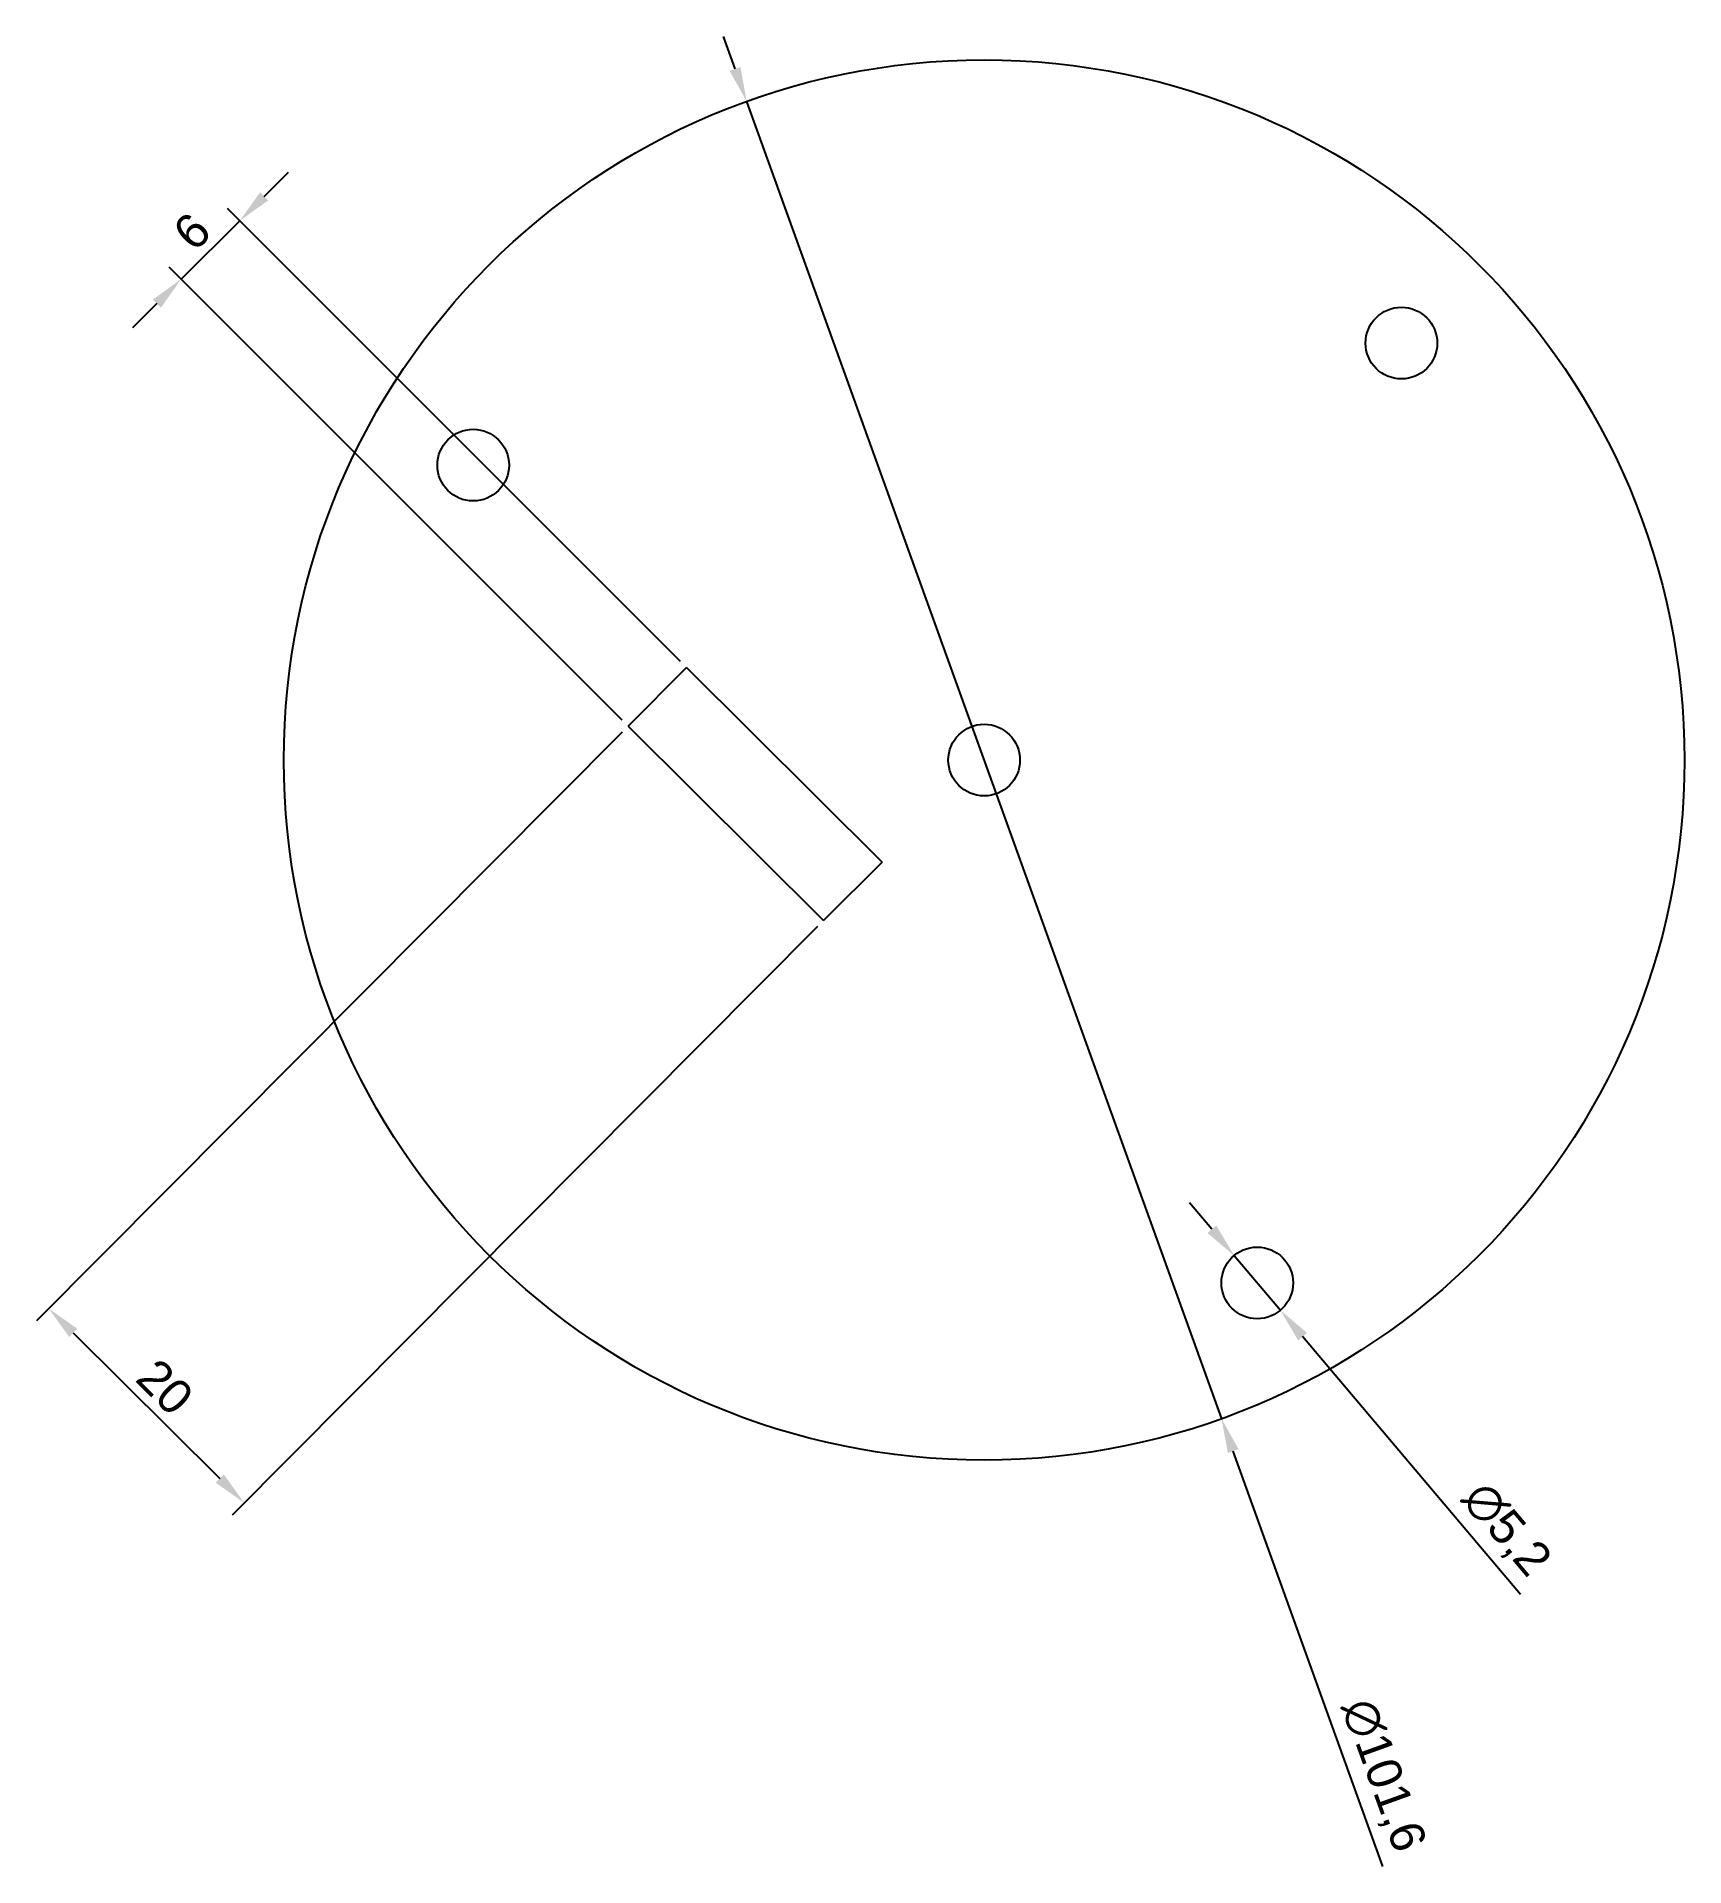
# Model space of a CAD drawing. Header units: millimetres. Extents: x 347 to 466, y -102 to 31.
import ezdxf

# ---------------------------------------------------------------- set-up
doc = ezdxf.new("R2010")
doc.units = ezdxf.units.MM
doc.styles.get("Standard").update_dxf_attribs({"font": 'arial.ttf'})
doc.dimstyles.new('ISO-25', dxfattribs={"dimtxt": 2.5, "dimasz": 2.5, "dimexe": 1.25, "dimexo": 0.625, "dimtad": 1, "dimtxsty": 'Standard', "dimcen": 2.5, "dimadec": 0, "dimazin": 0, "dimtfac": 1, "dimtmove": 0, "dimatfit": 3, "dimfxl": 1, "dimarcsym": 0})

# ---------------------------------------------------------------- blocks, each defined once
blk = doc.blocks.new('*D14')
at = {"color": 0, "lineweight": -2, "transparency": 16777216}
for p, q in [((397.23, 28.82), (396.38, 31.17)), ((398.07, 26.47), (432.52, -69.12)), ((444.23, -101.6), (433.37, -71.47))]:
    blk.add_line(p, q, dxfattribs=at)
at = {"color": 0, "transparency": 16777216}
for points in [[(397.62, 28.96), (396.83, 28.68), (398.07, 26.47)], [(433.76, -71.33), (432.98, -71.61), (432.52, -69.12)]]:
    blk.add_solid(points, dxfattribs=at)
at = {"layer": 'Defpoints', "color": 0, "transparency": 16777216}
for p in [(398.07, 26.47), (432.52, -69.12)]:
    blk.add_point(p, dxfattribs=at)
at = {"color": 0, "transparency": 16777216, "insert": (444.16, -95.03), "char_height": 2.5, "attachment_point": 5, "rotation": 289.8185}
blk.add_mtext('∅101,6', dxfattribs=at)
blk = doc.blocks.new('*D15')
at = {"color": 0, "lineweight": -2, "transparency": 16777216}
for p, q in [((431.82, -55.37), (430.2, -53.46)), ((433.43, -57.28), (436.79, -61.25)), ((454.2, -81.86), (438.4, -63.16))]:
    blk.add_line(p, q, dxfattribs=at)
at = {"color": 0, "transparency": 16777216}
for points in [[(432.14, -55.1), (431.5, -55.64), (433.43, -57.28)], [(438.72, -62.89), (438.08, -63.43), (436.79, -61.25)]]:
    blk.add_solid(points, dxfattribs=at)
at = {"layer": 'Defpoints', "color": 0, "transparency": 16777216}
for p in [(433.43, -57.28), (436.79, -61.25)]:
    blk.add_point(p, dxfattribs=at)
at = {"color": 0, "transparency": 16777216, "insert": (453.11, -77.21), "char_height": 2.5, "attachment_point": 5, "rotation": 310.1964}
blk.add_mtext('∅5,2', dxfattribs=at)
blk = doc.blocks.new('*D16')
at = {"color": 0, "lineweight": -2, "transparency": 16777216}
for p, q in [((363.07, 19.57), (364.83, 21.34)), ((393.27, -14.18), (360.41, 18.69)), ((361.3, 17.81), (357.05, 13.57)), ((389.03, -18.42), (356.17, 14.45)), ((355.29, 11.8), (353.52, 10.03))]:
    blk.add_line(p, q, dxfattribs=at)
at = {"color": 0, "transparency": 16777216}
for points in [[(362.77, 19.87), (363.36, 19.28), (361.3, 17.81)], [(354.99, 12.09), (355.58, 11.5), (357.05, 13.57)]]:
    blk.add_solid(points, dxfattribs=at)
at = {"layer": 'Defpoints', "color": 0, "transparency": 16777216}
for p in [(357.05, 13.57), (393.72, -14.62), (389.47, -18.86)]:
    blk.add_point(p, dxfattribs=at)
at = {"color": 0, "transparency": 16777216, "insert": (357.83, 17.03), "char_height": 2.5, "attachment_point": 5, "rotation": 44.9904}
blk.add_mtext('6', dxfattribs=at)
blk = doc.blocks.new('*D17')
at = {"color": 0, "lineweight": -2, "transparency": 16777216}
for p, q in [((389.03, -19.31), (346.56, -62.01)), ((403.21, -33.41), (360.74, -76.11)), ((349.21, -62.88), (359.85, -73.46))]:
    blk.add_line(p, q, dxfattribs=at)
at = {"color": 0, "transparency": 16777216}
for points in [[(349.51, -62.59), (348.92, -63.18), (347.44, -61.12)], [(360.14, -73.16), (359.55, -73.76), (361.62, -75.22)]]:
    blk.add_solid(points, dxfattribs=at)
at = {"layer": 'Defpoints', "color": 0, "transparency": 16777216}
for p in [(389.47, -18.86), (403.65, -32.97), (361.62, -75.22)]:
    blk.add_point(p, dxfattribs=at)
at = {"color": 0, "transparency": 16777216, "insert": (355.87, -66.82), "char_height": 2.5, "attachment_point": 5, "rotation": 315.1523}
blk.add_mtext('20', dxfattribs=at)

msp = doc.modelspace()

# ---------------------------------------------------------------- linework, layer by layer
for p, q in [((389.472, -18.863), (393.716, -14.621)), ((407.895, -28.726), (393.716, -14.621)), ((389.472, -18.863), (403.652, -32.968)), ((407.895, -28.726), (403.652, -32.968))]:
    msp.add_line(p, q)
for centre, radius in [((415.297, -21.326), 50.8), ((445.566, 8.933), 2.6), ((378.231, 0.074), 2.6), ((415.297, -21.326), 2.6), ((435.11, -59.264), 2.6)]:
    msp.add_circle(centre, radius)

# ---------------------------------------------------------------- dimensions: what is measured, and where the dimension line sits
for p1, p2, picture, middle in [((398.074, 26.465), (432.521, -69.117), '*D14', (442.125, -95.766)), ((433.432, -57.278), (436.788, -61.25), '*D15', (451.457, -78.611))]:
    dim = msp.add_diameter_dim_2p(p1=p1, p2=p2, dimstyle='ISO-25')
    dim.commit()
    dim.dimension.update_dxf_attribs({"geometry": picture, "text_midpoint": middle, "dimtype": 163})
for p1, p2, distance, picture, middle in [((393.716, -14.621), (389.472, -18.863), -45.853, '*D16', (357.832, 17.031)), ((389.472, -18.863), (403.652, -32.968), -59.601, '*D17', (355.871, -66.823))]:
    dim = msp.add_aligned_dim(p1=p1, p2=p2, distance=distance, dimstyle='ISO-25')
    dim.commit()
    dim.dimension.update_dxf_attribs({"geometry": picture, "text_midpoint": middle})

doc.saveas('drawing.dxf')
